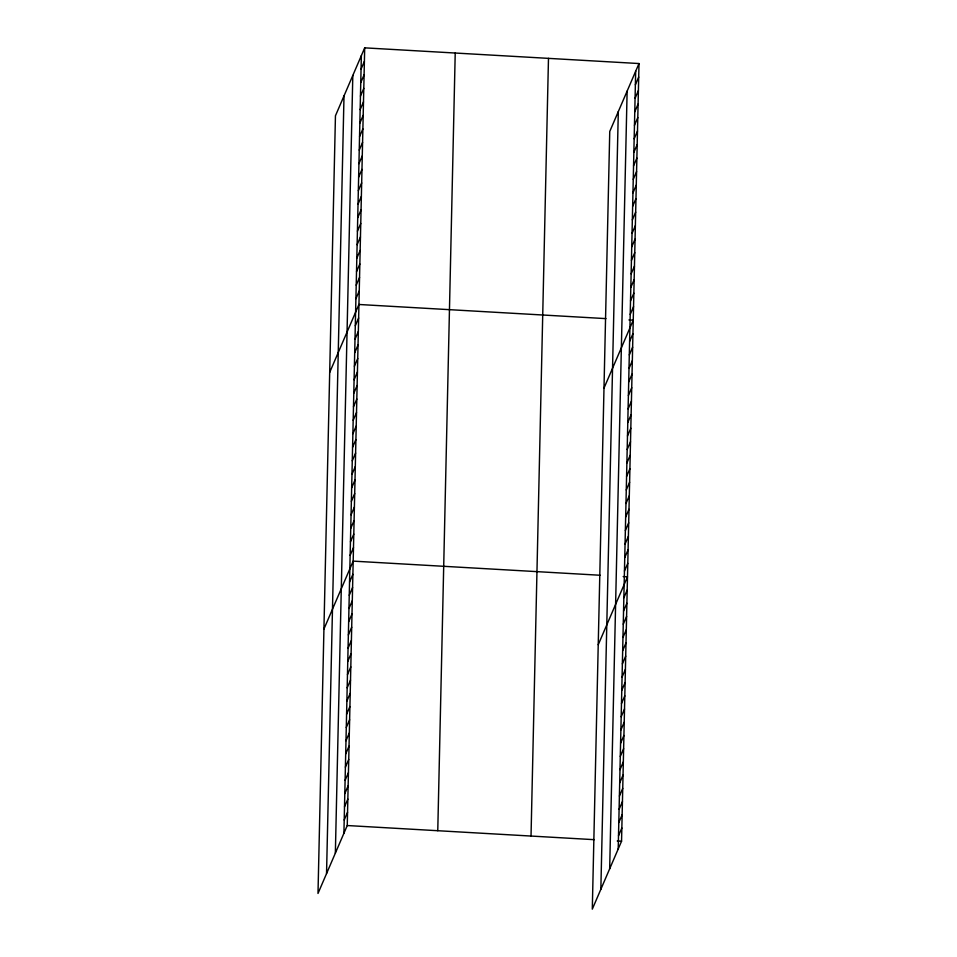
<?xml version="1.0" encoding="UTF-8"?>
<svg xmlns="http://www.w3.org/2000/svg" width="957" height="957" viewBox="0 0 957 957"><rect width="100%" height="100%" fill="white"/><g stroke="black" fill="none" stroke-linecap="round" stroke-linejoin="round"><path stroke-width="1.44" d="M326.54 873.597L344.006 95.915M335.357 853.13L352.81 75.447M343.91 833.272L361.363 55.59M364.701 47.85L335.452 115.773L317.999 893.455L347.247 825.532L364.701 47.85L639.001 63.545L621.548 841.227L592.299 909.15L609.753 131.468L639.001 63.545M437.768 830.712L455.221 53.03M531.027 836.047L548.481 58.365M600.852 889.292L618.306 111.61M609.669 868.836L627.122 91.154M618.21 848.979L635.675 71.297M361.064 69.095L364.402 61.356M360.765 82.601L364.091 74.861M360.454 96.107L363.792 88.367M360.155 109.624L363.493 101.873M359.856 123.13L363.182 115.39M359.545 136.636L362.882 128.896M359.246 150.141L362.583 142.402M358.947 163.647L362.272 155.907M358.636 177.153L361.973 169.413M358.337 190.658L361.674 182.919M358.026 204.164L361.363 196.424M357.727 217.682L361.064 209.93M357.428 231.187L360.753 223.448M357.117 244.693L360.454 236.953M356.817 258.199L360.155 250.459M356.518 271.704L359.844 263.965M356.207 285.21L359.545 277.47M355.908 298.716L359.246 290.976M329.687 372.405L358.935 304.482L605.948 318.621M355.298 325.739L358.636 317.987M354.999 339.245L358.337 331.505M354.7 352.75L358.026 345.01M354.389 366.256L357.727 358.516M354.09 379.762L357.428 372.022M353.791 393.267L357.117 385.527M353.48 406.773L356.817 399.033M353.181 420.279L356.518 412.539M352.882 433.796L356.207 426.044M352.571 447.302L355.908 439.562M352.272 460.807L355.609 453.068M351.973 474.313L355.298 466.573M351.662 487.819L354.999 480.079M351.363 501.324L354.7 493.585M351.063 514.83L354.389 507.09M350.752 528.336L354.09 520.596M350.453 541.841L353.791 534.102M350.142 555.359L353.48 547.607M323.933 629.036L353.181 561.125L600.183 575.253M349.544 582.083L352.882 574.344M349.257 595.302L352.583 587.562M348.958 608.52L352.284 600.781M348.659 621.739L351.997 613.999M348.36 634.969L351.697 627.218M348.061 648.188L351.398 640.448M347.762 661.407L351.099 653.667M347.475 674.625L350.8 666.885M347.176 687.844L350.513 680.104M346.877 701.062L350.214 693.323M346.578 714.293L349.915 706.541M346.278 727.511L349.616 719.772M345.991 740.73L349.317 732.99M345.692 753.949L349.03 746.209M635.364 84.802L638.702 77.062M345.393 767.167L348.731 759.427M635.065 98.308L638.403 90.568M345.094 780.386L348.432 772.646M634.766 111.813L638.092 104.074M344.795 793.616L348.133 785.864M634.455 125.319L637.793 117.579M344.508 806.835L347.834 799.095M634.156 138.825L637.494 131.085M344.209 820.053L347.535 812.314M633.857 152.33L637.183 144.591M633.546 165.836L636.884 158.096M633.247 179.354L636.584 171.602M632.948 192.859L636.273 185.12M632.637 206.365L635.974 198.625M632.338 219.871L635.675 212.131M632.039 233.376L635.364 225.637M631.728 246.882L635.065 239.142M631.429 260.388L634.766 252.648M631.13 273.893L634.455 266.154M630.819 287.399L634.156 279.659M630.519 300.917L633.857 293.165M630.22 314.422L633.546 306.683M603.999 388.099L633.247 320.188L628.94 319.937M629.61 341.434L632.948 333.694M629.311 354.939L632.637 347.2M629 368.445L632.338 360.705M628.701 381.951L632.039 374.211M628.39 395.456L631.728 387.717M628.091 408.974L631.429 401.222M627.792 422.48L631.118 414.74M627.481 435.985L630.819 428.246M627.182 449.491L630.519 441.751M626.883 462.997L630.208 455.257M626.572 476.502L629.909 468.763M626.273 490.008L629.61 482.268M625.974 503.514L629.299 495.774M625.663 517.031L629 509.28M625.364 530.537L628.701 522.797M625.065 544.043L628.39 536.303M624.754 557.548L628.091 549.808M624.454 571.054L627.792 563.314M598.233 644.743L627.481 576.82L623.174 576.569M623.856 597.778L627.194 590.038M623.557 610.997L626.895 603.257M623.258 624.227L626.596 616.487M622.959 637.446L626.297 629.706M622.672 650.664L625.998 642.925M622.373 663.883L625.699 656.143M622.074 677.101L625.411 669.362M621.775 690.32L625.112 682.58M621.476 703.551L624.813 695.811M621.189 716.769L624.514 709.029M620.89 729.988L624.215 722.248M620.591 743.206L623.928 735.466M620.292 756.425L623.629 748.685M619.992 769.655L623.33 761.904M619.705 782.874L623.031 775.134M619.406 796.092L622.732 788.353M619.107 809.311L622.445 801.571M618.808 822.53L622.146 814.79M618.509 835.748L621.847 828.008M347.247 825.532L594.249 839.672M617.241 840.988L621.548 841.227"/></g></svg>
